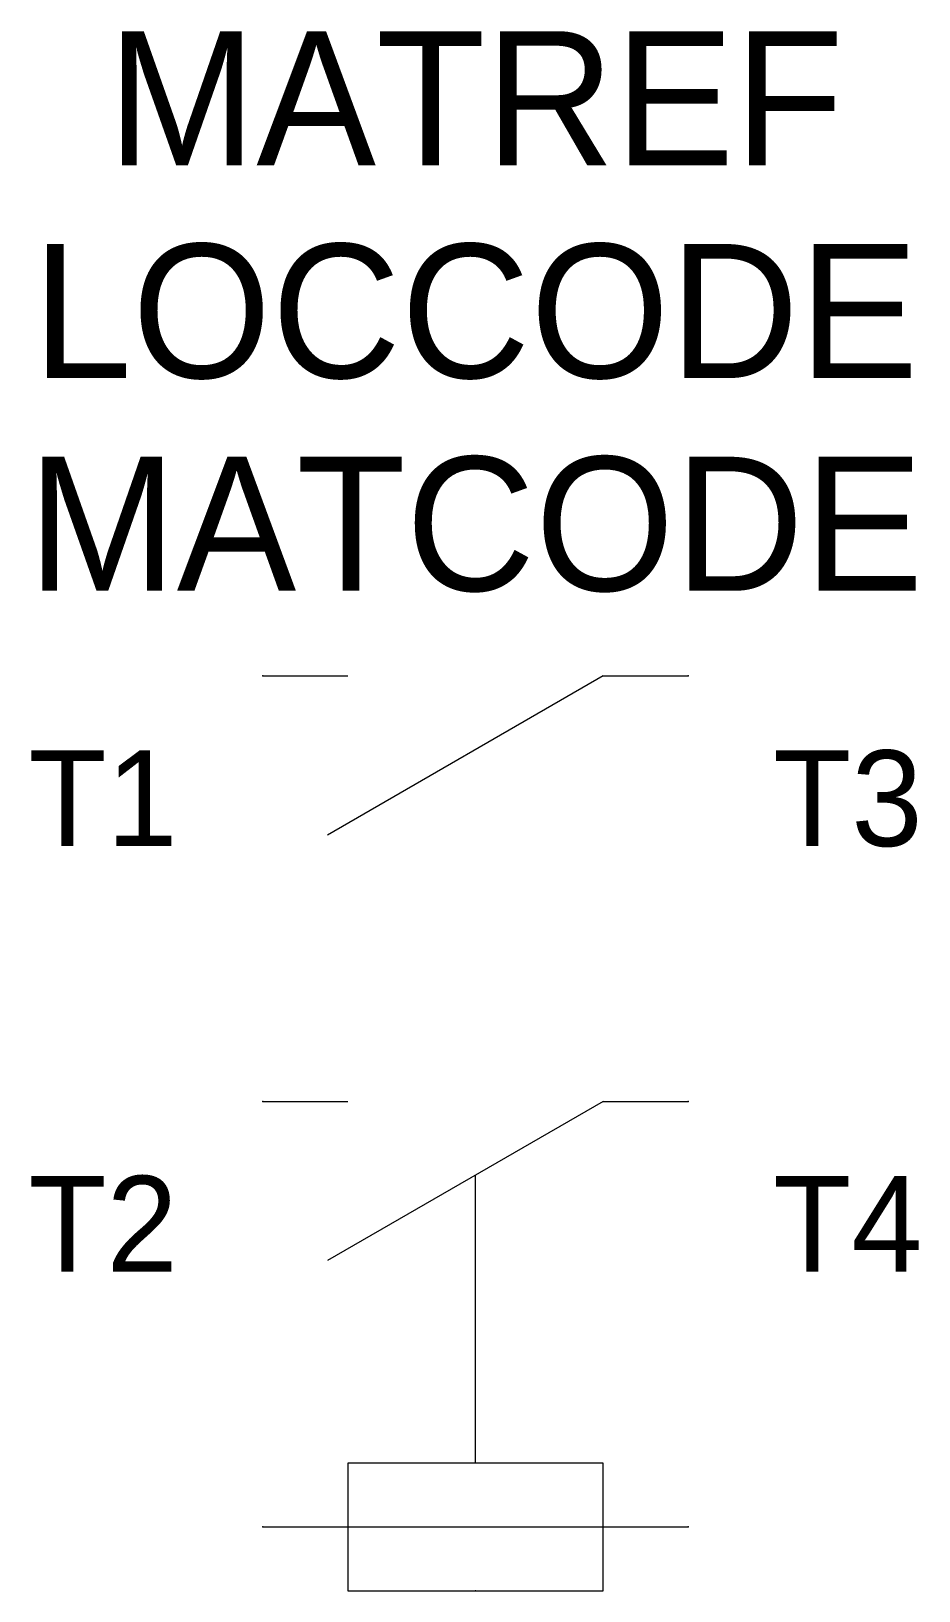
# Model space of a CAD drawing. Extents: x -10.4 to 10.4, y -11.5 to 25.1.
import ezdxf
from ezdxf.enums import TextEntityAlignment as Align

# ---------------------------------------------------------------- set-up
doc = ezdxf.new("R2010")
doc.units = 0
doc.linetypes.add('DASHED', pattern=[0])
doc.layers.get('0').update_dxf_attribs({"linetype": 'CONTINUOUS'})
for name, color, linetype in [('A', 7, 'CONTINUOUS'), ('C', 6, 'CONTINUOUS'), ('T2', 1, 'CONTINUOUS')]:
    doc.layers.add(name, color=color, linetype=linetype)

msp = doc.modelspace()

# ---------------------------------------------------------------- linework, layer by layer
at = {"color": 0}
for p, q in [((-5, 10), (-3, 10)), ((3, 10), (-3.476, 6.261)), ((3, 10), (5, 10)), ((-5, 0), (-3, 0)), ((3, 0), (-3.476, -3.739)), ((3, 0), (5, 0)), ((-5, -10), (5, -10))]:
    msp.add_line(p, q, dxfattribs=at)
at = {"color": 0, "linetype": 'DASHED'}
msp.add_line((0, -8.5), (0, -1.732), dxfattribs=at)
at = {"color": 0}
msp.add_lwpolyline([(3, -11.5), (3, -8.5), (-3, -8.5), (-3, -11.5)], close=True, dxfattribs=at)
at = {"layer": 'A', "color": 0, "linetype": 'DASHED'}
msp.add_point((0, -11.5), dxfattribs=at)
at = {"layer": 'C', "color": 0}
for p in [(-5, 10), (5, 10), (-5, -10), (5, -10)]:
    msp.add_point(p, dxfattribs=at)
at = {"layer": 'C', "color": 0, "linetype": 'DASHED'}
for p in [(-5, 0), (5, 0)]:
    msp.add_point(p, dxfattribs=at)

# ---------------------------------------------------------------- texts
at = {"color": 0, "linetype": 'CONTINUOUS'}
for tag, p in [('MATREF', (0, 22)), ('LOCCODE', (0, 17)), ('MATCODE', (0, 12))]:
    msp.add_attdef(tag, text='', height=3.15, dxfattribs=at).set_placement(p, align=Align.CENTER)
at = {"layer": 'T2', "color": 0, "linetype": 'CONTINUOUS'}
for tag, p in [('T1', (-7, 6)), ('T2', (-7, -4))]:
    msp.add_attdef(tag, text='', height=2.25, dxfattribs=at).set_placement(p, align=Align.RIGHT)
for tag, p in [('T3', (7, 6)), ('T4', (7, -4))]:
    msp.add_attdef(tag, p, '', height=2.25, dxfattribs=at)

doc.saveas('drawing.dxf')
